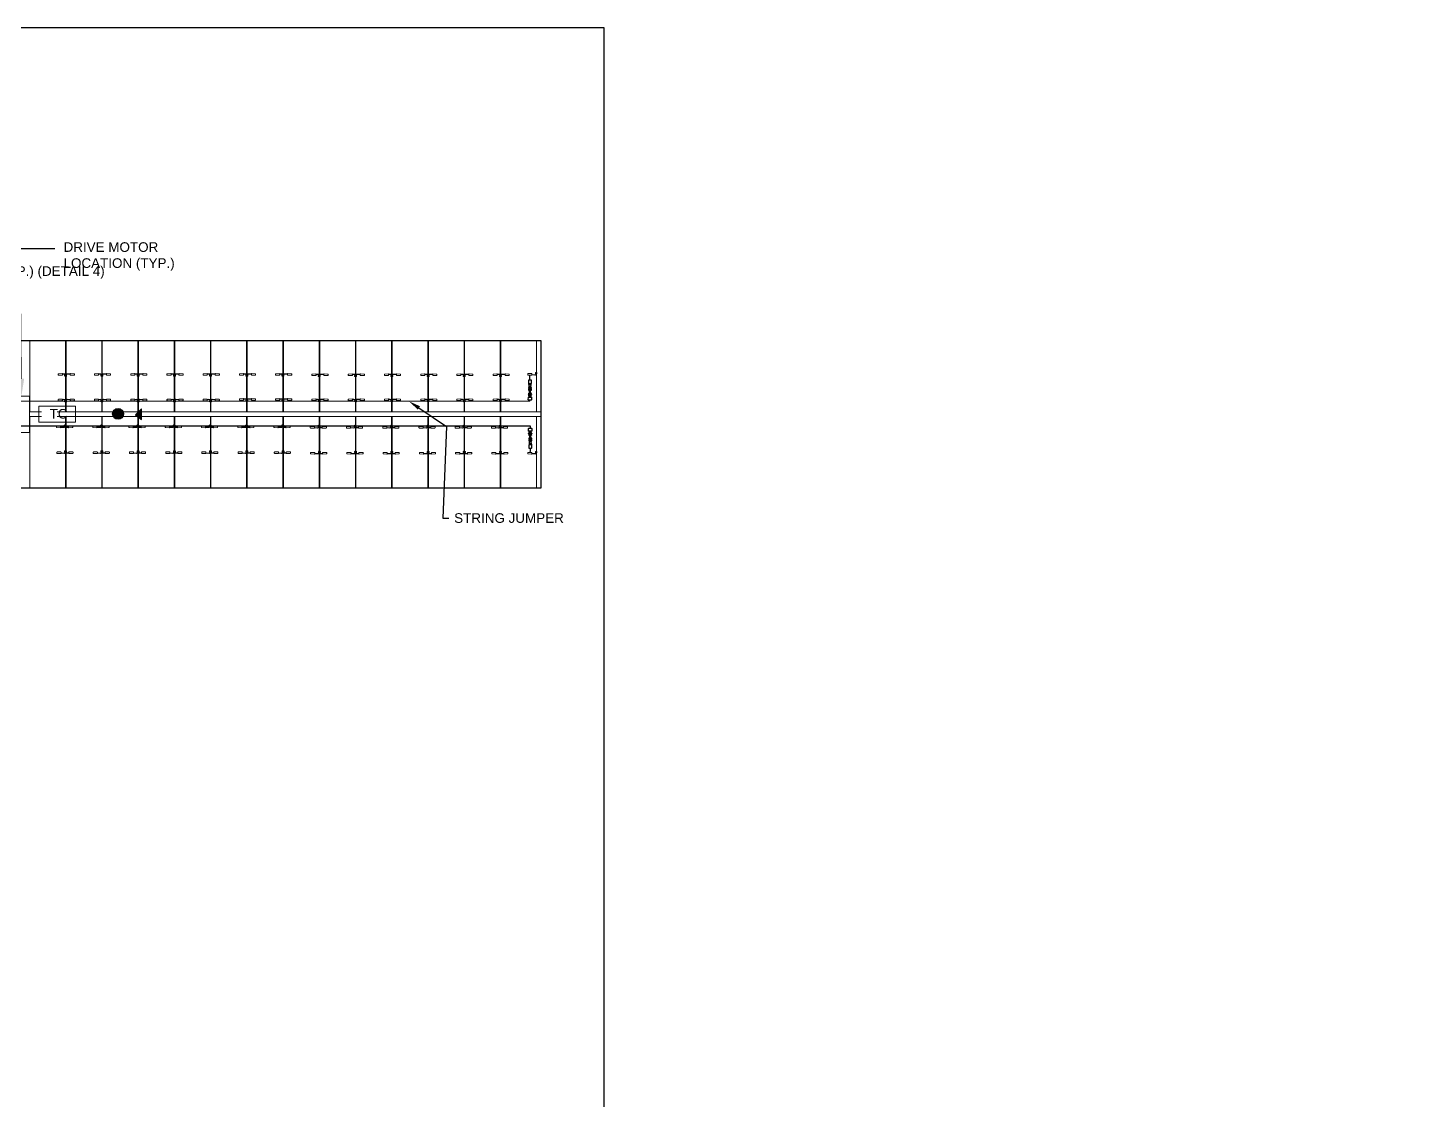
# Model space of a CAD drawing. Header units: feet. Extents: x -12372 to 90117, y -14865 to 4121.
# Drawn here: x -139.2 to 4.6, y 63.2 to 174.9 of the extents above; entities that cross this region are included whole.
import ezdxf
from ezdxf import colors
from ezdxf.entities.mleader import LeaderData, LeaderLine
from ezdxf.math import Vec2, Vec3

# ---------------------------------------------------------------- set-up
doc = ezdxf.new("R2010")
doc.units = ezdxf.units.FT
doc.header["$MEASUREMENT"] = 0
for name, color, linetype in [('@2x27 Tracker LR5', 5, 'Continuous'), ('E-CABL-HARN-NEG', 3, 'Continuous'), ('E-EQPM-HRDW', 16, 'Continuous'), ('E-HARN-COMP', 8, 'Continuous'), ('E-WIRING DETAILS', 7, 'Continuous'), ('G-ANNO-DIMS', 1, 'Continuous'), ('G-ANNO-TEXT', 1, 'Continuous'), ('PDF_Ediciones', 1, 'Continuous'), ('XREF', 7, 'Continuous')]:
    doc.layers.add(name, color=color, linetype=linetype)
for name, color, linetype, lineweight in [('E-MODULE', 253, 'Continuous', 0), ('E-TRACER-EQMPT', 252, 'Continuous', 0), ('E-TRACKER MOTOR', 252, 'Continuous', 0)]:
    doc.layers.add(name, color=color, linetype=linetype, lineweight=lineweight)
doc.styles.add('NEI-A', font='arial.ttf')
doc.styles.get("Standard").update_dxf_attribs({"font": 'arial.ttf'})

# ---------------------------------------------------------------- blocks, each defined once
blk = doc.blocks.new('AES Clamp')
h = blk.add_hatch(color=256)
h.dxf.hatch_style = 1
h.paths.add_polyline_path([(-0.56, 0, 1), (0.56, 0, 1)])
at = {"layer": 'E-WIRING DETAILS'}
blk.add_circle((0, 0), 0.564, dxfattribs=at)
blk = doc.blocks.new('Injected piece wire support')
h = blk.add_hatch(color=256)
h.dxf.hatch_style = 1
h.paths.add_polyline_path([(0, 0.57), (0, -0.57), (0.64, 0.07)])
at = {"layer": 'E-EQPM-HRDW', "flags": 128}
blk.add_lwpolyline([(0.64, 0.07), (0, 0.57), (0, -0.57)], close=True, dxfattribs=at)
blk = doc.blocks.new('CLIP')
blk.add_lwpolyline([(-0.09, 0.1), (0.05, 0.1), (0.05, -0.02), (-0.09, -0.02)], close=True)
at = {"layer": 'PDF_Ediciones', "lineweight": 0}
for points in [[(-0.9, -0.15, -0.414213), (-0.93, -0.12), (-0.93, -0.04, -0.414213), (-0.89, 0), (-0.53, 0, -0.414213), (-0.5, -0.04), (-0.5, -0.12, -0.414213), (-0.53, -0.17), (-0.9, -0.15)], [(0.71, -0.15, 0.414213), (0.75, -0.12), (0.75, -0.04, 0.414213), (0.72, 0), (0.35, 0, 0.414213), (0.32, -0.04), (0.32, -0.12, 0.414213), (0.35, -0.17), (0.71, -0.15)]]:
    blk.add_lwpolyline(points, format="xyb", dxfattribs=at)
at = {"layer": 'XREF', "flags": 128}
blk.add_lwpolyline([(-0.51, -0.1), (-0.18, -0.12, 0.486695), (-0.07, -0.03), (-0.07, 0.11, -0.78238), (0.02, 0.12), (0.02, -0.03, 0.37874), (0.16, -0.11), (0.33, -0.1)], format="xyb", dxfattribs=at)
blk = doc.blocks.new('CIP 1 HALF')
blk.add_lwpolyline([(98.4, 120.87), (98.47, 120.87), (98.47, 120.75), (98.4, 120.75)], close=True)
at = {"layer": 'PDF_Ediciones', "lineweight": 0}
blk.add_lwpolyline([(97.59, 120.62, -0.414213), (97.57, 120.65), (97.57, 120.73, -0.414213), (97.6, 120.77), (97.96, 120.77, -0.414213), (97.99, 120.73), (97.99, 120.65, -0.414213), (97.96, 120.6), (97.59, 120.62)], format="xyb", dxfattribs=at)
at = {"layer": 'XREF', "flags": 128}
blk.add_lwpolyline([(97.98, 120.67), (98.31, 120.65, 0.486695), (98.43, 120.74), (98.43, 120.88, -0.359525), (98.47, 120.92, -0.344708)], format="xyb", dxfattribs=at)
blk = doc.blocks.new('A$C084F4888')
at = {"layer": 'E-HARN-COMP'}
for p, q in [((0.523, 0.021, 0.006), (0.415, 0.021, 0.006)), ((0.54, 0.017, 0.006), (0.568, 0.017, 0.006)), ((0.523, -0.021, 0.006), (0.415, -0.021, 0.006)), ((0.54, -0.017, 0.006), (0.568, -0.017, 0.006))]:
    blk.add_line(p, q, dxfattribs=at)
for points, elevation in [([(0.196, -0.096), (0.2, -0.092), (0.2, 0.092), (0.196, 0.097), (0.034, 0.098), (0.006, 0.089), (0.003, 0.086), (0.001, 0.071), (0, 0.031), (0, -0.01), (0.001, -0.072), (0.003, -0.086), (0.033, -0.098), (0.196, -0.096)], -0.011), ([(0.2, 0.068), (0.202, 0.064), (0.203, 0.062), (0.203, 0.056), (0.204, 0.056), (0.205, 0.062), (0.205, 0.064), (0.209, 0.072), (0.212, 0.072), (0.216, 0.064), (0.217, 0.056), (0.22, 0.056)], 0.053), ([(0.275, 0.077), (0.275, -0.077), (0.277, -0.074), (0.277, -0.063), (0.282, -0.059), (0.294, -0.059), (0.314, -0.052), (0.322, -0.052), (0.326, -0.054), (0.351, -0.097), (0.353, -0.098), (0.353, 0.098), (0.35, 0.096), (0.326, 0.054), (0.322, 0.052), (0.314, 0.052), (0.294, 0.059), (0.282, 0.059), (0.277, 0.063), (0.277, 0.074), (0.275, 0.077)], 0), ([(0.353, 0.086), (0.366, 0.086)], 0.004), ([(0.466, 0.063), (0.466, 0.065), (0.457, 0.073), (0.45, 0.076), (0.431, 0.076), (0.433, 0.07), (0.373, 0.07), (0.369, 0.075), (0.369, 0.096), (0.366, 0.098), (0.366, -0.098), (0.369, -0.096), (0.369, -0.075), (0.373, -0.07), (0.433, -0.07), (0.431, -0.076), (0.45, -0.076), (0.457, -0.073), (0.466, -0.065), (0.466, -0.063), (0.464, -0.062), (0.373, -0.059), (0.369, -0.055), (0.369, -0.044), (0.371, -0.042), (0.371, 0.042), (0.369, 0.044), (0.369, 0.055), (0.373, 0.059)], 0.027), ([(0.373, 0.059), (0.464, 0.062), (0.466, 0.063)], 0.027), ([(0.2, -0.067), (0.203, -0.072), (0.205, -0.072), (0.209, -0.064), (0.212, -0.064), (0.216, -0.072), (0.218, -0.072), (0.223, -0.064), (0.223, -0.062)], 0.006), ([(0.353, -0.086), (0.366, -0.086)], 0.004)]:
    blk.add_lwpolyline(points, dxfattribs=dict(at, elevation=elevation))
for points in [[(0.266, 0.077), (0.264, 0.074), (0.264, 0.067), (0.259, 0.062), (0.252, 0.062), (0.252, 0.064), (0.227, 0.064), (0.227, 0.062), (0.226, 0.062), (0.222, 0.062), (0.22, 0.06), (0.22, 0.05), (0.221, 0.047), (0.223, 0.045), (0.226, 0.044), (0.26, 0.044), (0.263, 0.045), (0.264, 0.048), (0.264, 0.067)], [(0.371, 0.037), (0.38, 0.037)], [(0.38, -0.042), (0.38, 0.042), (0.381, 0.041), (0.381, -0.041), (0.38, -0.042)], [(0.382, 0.035), (0.385, 0.034), (0.385, -0.034), (0.382, -0.035), (0.382, 0.035), (0.381, 0.039)], [(0.385, 0.029), (0.392, 0.029)], [(0.397, 0.039), (0.396, 0.035), (0.392, 0.034), (0.392, -0.034), (0.396, -0.035), (0.396, 0.035)], [(0.398, 0.042), (0.397, 0.041), (0.397, -0.041), (0.398, -0.042), (0.398, 0.042)], [(0.398, 0.037), (0.403, 0.037)], [(0.403, 0.042), (0.406, 0.041), (0.41, 0.038), (0.41, 0.034), (0.414, 0.032), (0.573, 0.032), (0.574, 0.031), (0.575, 0.024), (0.575, -0.024), (0.575, -0.03), (0.573, -0.032), (0.414, -0.032), (0.41, -0.038), (0.406, -0.041), (0.405, -0.042), (0.403, -0.042), (0.403, 0.042)], [(0.537, 0.024), (0.538, 0.022), (0.538, -0.022), (0.537, -0.024), (0.537, 0.024)], [(0.575, 0.024), (0.57, 0.019), (0.57, -0.019), (0.575, -0.024)], [(0.266, -0.077), (0.264, -0.074), (0.264, -0.067), (0.259, -0.062), (0.252, -0.062), (0.252, -0.064), (0.227, -0.064), (0.227, -0.062), (0.226, -0.062), (0.222, -0.062), (0.22, -0.06), (0.22, -0.05), (0.221, -0.047), (0.223, -0.045), (0.226, -0.044), (0.26, -0.044), (0.263, -0.045), (0.264, -0.048), (0.264, -0.067)], [(0.371, -0.037), (0.38, -0.037)], [(0.381, -0.039), (0.382, -0.035)], [(0.385, -0.029), (0.392, -0.029)], [(0.396, -0.035), (0.397, -0.039)], [(0.398, -0.037), (0.403, -0.037)]]:
    blk.add_lwpolyline(points, dxfattribs=at)
at = {"layer": 'E-HARN-COMP', "elevation": 0.063}
blk.add_lwpolyline([(0.351, 0.024), (0.299, 0.024), (0.299, -0.024), (0.351, -0.024)], close=True, dxfattribs=at)
at = {"layer": 'E-HARN-COMP'}
blk.add_circle((0.318, 0, 0.052), 0.0136, dxfattribs=at)
blk = doc.blocks.new('A$C2C7A52CE')
at = {"layer": 'E-HARN-COMP'}
for p, q in [((-0.496, 0.086, 0.079), (-0.494, 0.085, 0.079)), ((-0.496, -0.086, 0.079), (-0.494, -0.085, 0.079))]:
    blk.add_line(p, q, dxfattribs=at)
for points, elevation in [([(-0.634, -0.1), (-0.636, -0.098), (-0.636, 0.098), (-0.634, 0.1), (-0.576, 0.1), (-0.573, 0.097), (-0.573, -0.097), (-0.576, -0.1), (-0.634, -0.1)], -0.033), ([(-0.634, 0.031), (-0.629, 0.031), (-0.629, 0.022), (-0.598, 0.022)], 0.079), ([(-0.573, 0.062), (-0.571, 0.06), (-0.515, 0.06), (-0.512, 0.062)], 0.015), ([(-0.509, -0.1), (-0.512, -0.097), (-0.512, 0.097), (-0.509, 0.1), (-0.496, 0.1), (-0.496, -0.1), (-0.509, -0.1)], -0.033), ([(-0.493, 0.097), (-0.493, 0.093), (-0.491, 0.089), (-0.389, 0.062), (-0.284, 0.075), (-0.281, 0.078), (-0.27, 0.078), (-0.27, -0.078), (-0.281, -0.078), (-0.284, -0.075), (-0.389, -0.062), (-0.491, -0.089), (-0.493, -0.097), (-0.493, 0.097)], -0.033), ([(-0.27, -0.078), (-0.267, -0.075), (-0.267, 0.075), (-0.27, 0.078)], -0.033), ([(-0.267, 0.069), (-0.263, 0.065), (-0.246, 0.065), (-0.246, 0.072), (-0.237, 0.072), (-0.237, 0.065), (-0.222, 0.065), (-0.218, 0.072), (-0.216, 0.072), (-0.212, 0.065), (-0.209, 0.065), (-0.204, 0.072), (-0.203, 0.072)], 0.079), ([(-0.003, -0.087), (-0.006, -0.091), (-0.033, -0.1), (-0.141, -0.1), (-0.198, -0.098), (-0.203, -0.095), (-0.203, 0.094), (-0.198, 0.098), (-0.141, 0.1), (-0.034, 0.1), (-0.006, 0.09), (-0.003, 0.087), (0, 0.059), (0, 0.002), (-0.002, -0.07), (-0.003, -0.087)], -0.024), ([(-0.634, -0.031), (-0.629, -0.031), (-0.629, -0.022), (-0.598, -0.022)], 0.079), ([(-0.573, -0.063), (-0.571, -0.06), (-0.515, -0.06), (-0.512, -0.063)], 0.015), ([(-0.267, -0.069), (-0.263, -0.065), (-0.246, -0.065), (-0.246, -0.072), (-0.237, -0.072), (-0.237, -0.065), (-0.229, -0.065), (-0.225, -0.073), (-0.223, -0.073), (-0.218, -0.065), (-0.215, -0.065), (-0.211, -0.073), (-0.209, -0.073), (-0.205, -0.065), (-0.203, -0.065)], -0.039)]:
    blk.add_lwpolyline(points, dxfattribs=dict(at, elevation=elevation))
for points in [[(-0.59, 0.018), (-0.426, 0.018)], [(-0.426, 0.018), (-0.426, -0.018)], [(-0.59, -0.018), (-0.426, -0.018)]]:
    blk.add_lwpolyline(points, dxfattribs=at)
blk = doc.blocks.new('*U45')
at = {"layer": 'Defpoints'}
blk.add_lwpolyline([(0, 20.5), (31.005, 20.5), (31.005, 0), (0, 0)], close=True, dxfattribs=at)

msp = doc.modelspace()

# ---------------------------------------------------------------- linework, layer by layer
at = {"layer": '@2x27 Tracker LR5', "color": 1}
msp.add_lwpolyline([(-85.75, 126.98), (-85.75, 142.27), (-190.14, 142.27), (-190.14, 126.98), (-85.75, 126.98)], dxfattribs=at)
at = {"layer": 'E-CABL-HARN-NEG'}
for q in [(-190.14, 135.93), (-86.92, 136.08, -0.12)]:
    msp.add_line((-86.92, 135.99, 0.07), q, dxfattribs=at)
msp.add_lwpolyline([(-86.88, 133.18), (-86.88, 133.39), (-190.2, 133.39)], dxfattribs=at)
for points in [[(-86.92, 138.16, -0.04), (-86.92, 138.44, -0.02), (-86.93, 138.68)], [(-86.89, 131.1, 0.01), (-86.89, 131.1, -0.03), (-86.93, 130.64)]]:
    msp.add_spline(points, degree=3, dxfattribs=at)
at = {"layer": 'E-MODULE'}
for points in [[(-135.25, 134.87), (-135.25, 142.27), (-138.96, 142.27), (-138.96, 134.87), (-137.76, 134.87)], [(-131.48, 134.87), (-131.48, 142.27), (-135.19, 142.27), (-135.19, 134.87), (-131.48, 134.87)], [(-127.71, 134.87), (-127.71, 142.27), (-131.42, 142.27), (-131.42, 134.87), (-127.71, 134.87)], [(-123.94, 134.87), (-123.94, 142.27), (-127.65, 142.27), (-127.65, 134.87), (-123.94, 134.87)], [(-120.17, 134.87), (-120.17, 142.27), (-123.88, 142.27), (-123.88, 134.87), (-120.17, 134.87)], [(-116.4, 134.87), (-116.4, 142.27), (-120.11, 142.27), (-120.11, 134.87), (-116.4, 134.87)], [(-112.63, 134.87), (-112.63, 142.27), (-116.34, 142.27), (-116.34, 134.87), (-112.63, 134.87)], [(-108.86, 134.87), (-108.86, 142.27), (-112.57, 142.27), (-112.57, 134.87), (-108.86, 134.87)], [(-105.09, 134.87), (-105.09, 142.27), (-108.8, 142.27), (-108.8, 134.87), (-105.09, 134.87)], [(-101.32, 134.87), (-101.32, 142.27), (-105.03, 142.27), (-105.03, 134.87), (-101.32, 134.87)], [(-97.55, 134.87), (-97.55, 142.27), (-101.26, 142.27), (-101.26, 134.87), (-97.55, 134.87)], [(-93.78, 134.87), (-93.78, 142.27), (-97.49, 142.27), (-97.49, 134.87), (-93.78, 134.87)], [(-90.01, 134.87), (-90.01, 142.27), (-93.72, 142.27), (-93.72, 134.87), (-90.01, 134.87)], [(-86.24, 134.87), (-86.24, 142.27), (-89.95, 142.27), (-89.95, 134.87), (-86.24, 134.87)], [(-137.76, 134.38), (-138.96, 134.38), (-138.96, 126.98), (-135.25, 126.98)], [(-136.11, 134.87), (-135.25, 134.87)], [(-135.25, 126.98), (-135.25, 134.38), (-136.11, 134.38)], [(-131.48, 126.98), (-131.48, 134.38), (-135.19, 134.38), (-135.19, 126.98), (-131.48, 126.98)], [(-127.71, 126.98), (-127.71, 134.38), (-131.42, 134.38), (-131.42, 126.98), (-127.71, 126.98)], [(-123.94, 126.98), (-123.94, 134.38), (-127.65, 134.38), (-127.65, 126.98), (-123.94, 126.98)], [(-120.17, 126.98), (-120.17, 134.38), (-123.88, 134.38), (-123.88, 126.98), (-120.17, 126.98)], [(-116.4, 126.98), (-116.4, 134.38), (-120.11, 134.38), (-120.11, 126.98), (-116.4, 126.98)], [(-112.63, 126.98), (-112.63, 134.38), (-116.34, 134.38), (-116.34, 126.98), (-112.63, 126.98)], [(-108.86, 126.98), (-108.86, 134.38), (-112.57, 134.38), (-112.57, 126.98), (-108.86, 126.98)], [(-105.09, 126.98), (-105.09, 134.38), (-108.8, 134.38), (-108.8, 126.98), (-105.09, 126.98)], [(-101.32, 126.98), (-101.32, 134.38), (-105.03, 134.38), (-105.03, 126.98), (-101.32, 126.98)], [(-97.55, 126.98), (-97.55, 134.38), (-101.26, 134.38), (-101.26, 126.98), (-97.55, 126.98)], [(-93.78, 126.98), (-93.78, 134.38), (-97.49, 134.38), (-97.49, 126.98), (-93.78, 126.98)], [(-90.01, 126.98), (-90.01, 134.38), (-93.72, 134.38), (-93.72, 126.98), (-90.01, 126.98)], [(-86.24, 126.98), (-86.24, 134.38), (-89.95, 134.38), (-89.95, 126.98), (-86.24, 126.98)]]:
    msp.add_lwpolyline(points, dxfattribs=at)
at = {"layer": 'E-TRACER-EQMPT'}
for points in [[(-139, 134.87), (-137.76, 134.87)], [(-137.76, 134.38), (-139, 134.38)], [(-136.11, 134.87), (-134.16, 134.87)], [(-136.11, 134.87), (-86.24, 134.87), (-85.75, 134.87), (-85.75, 134.38), (-136.11, 134.38)], [(-134.16, 134.38), (-136.11, 134.38)]]:
    msp.add_lwpolyline(points, dxfattribs=at)
at = {"layer": 'E-TRACKER MOTOR'}
for points in [[(-140.65, 132.73), (-140.65, 136.52), (-139, 136.52), (-139, 132.73)], [(-138.01, 135.45), (-134.22, 135.45), (-134.22, 133.8), (-138.01, 133.8)]]:
    msp.add_lwpolyline(points, close=True, dxfattribs=at)

# ---------------------------------------------------------------- block references
for p in [(-184.71, 18.08), (-184.71, 9.87)]:
    msp.add_blockref('CIP 1 HALF', p)
at = {"layer": 'Defpoints', "xscale": 8, "yscale": 8, "zscale": 8}
msp.add_blockref('*U45', (-327.28, 10.86), dxfattribs=at)
at = {"layer": 'E-HARN-COMP', "xscale": -1.645594825810741, "yscale": 1.645594825810741, "zscale": 1.645594825810741}
for name, p, rotation in [('A$C2C7A52CE', (-86.92, 138.16, 0), 270), ('A$C084F4888', (-86.93, 136.08, -0.1), 270), ('A$C084F4888', (-86.9, 133.18, -0.09), 90), ('A$C2C7A52CE', (-86.89, 131.1, 0.01), 90)]:
    msp.add_blockref(name, p, dxfattribs=dict(at, rotation=rotation))
at = {"layer": 'XREF', "rotation": 180}
for name, p in [('CLIP', (-135.25, 138.69)), ('CLIP', (-131.48, 138.69)), ('CLIP', (-127.71, 138.69)), ('CLIP', (-123.94, 138.69)), ('CLIP', (-120.17, 138.69)), ('CLIP', (-116.4, 138.69)), ('CLIP', (-112.64, 138.69)), ('CLIP', (-108.86, 138.65)), ('CLIP', (-105.08, 138.65)), ('CLIP', (-101.32, 138.65)), ('CLIP', (-97.54, 138.65)), ('CLIP', (-93.78, 138.65)), ('CLIP', (-90.01, 138.65)), ('CLIP', (-135.25, 136.03)), ('CLIP', (-131.48, 136.03)), ('CLIP', (-127.71, 136.03)), ('Injected piece wire support', (-127.34, 134.63)), ('CLIP', (-123.94, 136.03)), ('CLIP', (-120.17, 136.03)), ('CLIP', (-116.4, 136.08)), ('CLIP', (-112.64, 136.08)), ('CLIP', (-108.86, 136.04)), ('CLIP', (-105.08, 136.04)), ('CLIP', (-101.32, 136.04)), ('CLIP', (-97.54, 136.04)), ('CLIP', (-93.78, 136.04)), ('CLIP', (-90.01, 136.04))]:
    msp.add_blockref(name, p, dxfattribs=at)
at = {"layer": 'XREF'}
for name, p in [('AES Clamp', (-129.78, 134.66)), ('CLIP', (-135.25, 133.38)), ('CLIP', (-131.47, 133.38)), ('CLIP', (-127.71, 133.38)), ('CLIP', (-123.93, 133.38)), ('CLIP', (-120.17, 133.38)), ('CLIP', (-116.39, 133.38)), ('CLIP', (-112.63, 133.38)), ('CLIP', (-108.85, 133.34)), ('CLIP', (-105.08, 133.34)), ('CLIP', (-101.31, 133.34)), ('CLIP', (-97.54, 133.34)), ('CLIP', (-93.77, 133.34)), ('CLIP', (-90, 133.34)), ('CLIP', (-135.21, 130.7)), ('CLIP', (-131.43, 130.7)), ('CLIP', (-127.67, 130.7)), ('CLIP', (-123.89, 130.7)), ('CLIP', (-120.13, 130.7)), ('CLIP', (-116.35, 130.7)), ('CLIP', (-112.59, 130.7)), ('CLIP', (-108.81, 130.65)), ('CLIP', (-105.04, 130.65)), ('CLIP', (-101.27, 130.65)), ('CLIP', (-97.5, 130.65)), ('CLIP', (-93.73, 130.65)), ('CLIP', (-89.96, 130.65))]:
    msp.add_blockref(name, p, dxfattribs=at)

# ---------------------------------------------------------------- texts
at = {"layer": 'E-TRACKER MOTOR', "insert": (-136.9, 135.17), "char_height": 1, "attachment_point": 1}
msp.add_mtext_dynamic_manual_height_columns('TC', width=1.5814, gutter_width=9.38, heights=[0], dxfattribs=at)

# ---------------------------------------------------------------- leaders
at = {"layer": 'G-ANNO-DIMS'}
ml = msp.add_multileader_mtext('Standard', dxfattribs=at)
ml.set_content('STRING JUMPER', color=256, style='NEI-A')
ml.set_leader_properties()
ml.build(insert=Vec2(0, 0))
ml.multileader.update_dxf_attribs({"dogleg_length": 0.0625, "arrow_head_size": 1.25, "scale": 10})
ctx = ml.context
ctx.base_point, ctx.scale, ctx.char_height, ctx.arrow_head_size, ctx.landing_gap_size, ctx.plane_origin = Vec3(-95.35, 123.82), 10, 1, 1.25, 0.625, Vec3(-89.9, 137.86)
ctx.text_align_type = 2
notes = []
notes.append((ctx, [(0, (1, 1, 0), (-95.98, 123.82), (1, 0), 0.625, [(1, [(-99.51, 135.97), (-95.59, 133.35)], 0, [])])]))
ctx.mtext.insert, ctx.mtext.alignment, ctx.mtext.flow_direction = Vec3(-83.4, 124.32), 3, 5
at = {"layer": 'G-ANNO-TEXT'}
ml = msp.add_multileader_mtext('Standard', dxfattribs=at)
ml.set_content('DRIVE MOTOR \\PLOCATION (TYP.)', color=256, style='NEI-A')
ml.set_leader_properties()
ml.build(insert=Vec2(0, 0))
ml.multileader.update_dxf_attribs({"dogleg_length": 0.36, "arrow_head_size": 1.8, "scale": 10})
ctx = ml.context
ctx.base_point, ctx.scale, ctx.char_height, ctx.arrow_head_size, ctx.landing_gap_size, ctx.plane_origin = Vec3(-136.35, 151.87), 10, 1, 1.8, 0.9, Vec3(-139.83, 136.52)
notes.append((ctx, [(0, (1, 1, 0), (-139.95, 151.87), (1, 0), 3.6, [(0, [(-139.83, 136.52)], 0, [])])]))
ctx.mtext.insert, ctx.mtext.width, ctx.mtext.flow_direction = Vec3(-135.45, 152.52), 15.7928, 5
ml = msp.add_multileader_mtext('Standard', dxfattribs=at)
ml.set_content('TRACKER TO TRACKER JUMP (TYP.)\\P(DETAIL 5)', color=256, style='NEI-A')
ml.set_leader_properties()
ml.build(insert=Vec2(0, 0))
ml.multileader.update_dxf_attribs({"dogleg_length": 0.36, "arrow_head_size": 1.44, "scale": 8})
ctx = ml.context
ctx.base_point, ctx.scale, ctx.char_height, ctx.arrow_head_size, ctx.landing_gap_size, ctx.plane_origin = Vec3(-289.38, 151.07), 8, 0.8, 1.44, 0.72, Vec3(-299.96, 135.55)
notes.append((ctx, [(0, (1, 1, 0), (-292.26, 151.07), (1, 0), 2.88, [(0, [(-297.09, 134.98)], 0, [])])]))
ctx.mtext.insert, ctx.mtext.width, ctx.mtext.defined_height, ctx.mtext.flow_direction = Vec3(-288.66, 151.59), 21.3912, 4.71, 5
ml = msp.add_multileader_mtext('Standard', dxfattribs=at)
ml.set_content('HELLERMAN TYTON CLIP (TYP.) (DETAIL 4)', color=256, style='NEI-A')
ml.set_leader_properties()
ml.build(insert=Vec2(0, 0))
ml.multileader.update_dxf_attribs({"dogleg_length": 0.36, "arrow_head_size": 1.44, "scale": 8})
ctx = ml.context
ctx.base_point, ctx.scale, ctx.char_height, ctx.arrow_head_size, ctx.landing_gap_size, ctx.plane_origin = Vec3(-160.84, 149.38), 8, 1, 1.44, 0.72, Vec3(-170.95, 139.2)
notes.append((ctx, [(0, (1, 1, 0), (-163.72, 149.38), (1, 0), 2.88, [(0, [(-170.84, 138.63)], 0, [])])]))
ctx.mtext.insert, ctx.mtext.width, ctx.mtext.flow_direction = Vec3(-160.12, 150.02), 17.5037, 5
ml = msp.add_multileader_mtext('Standard', dxfattribs=at)
ml.set_content('AES DC BUS CLIP (TYP.)\\P(DETAIL 3)', color=256, style='NEI-A')
ml.set_leader_properties()
ml.build(insert=Vec2(0, 0))
ml.multileader.update_dxf_attribs({"dogleg_length": 0.36, "arrow_head_size": 1.44, "scale": 8})
ctx = ml.context
ctx.base_point, ctx.scale, ctx.char_height, ctx.arrow_head_size, ctx.landing_gap_size, ctx.plane_origin = Vec3(-248.8, 148.08), 8, 0.8, 1.44, 0.72, Vec3(-259.23, 135.91)
notes.append((ctx, [(0, (1, 1, 0), (-251.68, 148.08), (1, 0), 2.88, [(0, [(-255.55, 135.23)], 0, [])])]))
ctx.mtext.insert, ctx.mtext.width, ctx.mtext.defined_height, ctx.mtext.flow_direction = Vec3(-248.08, 148.6), 14.848, 1.95, 5
ml = msp.add_multileader_mtext('Standard', dxfattribs=at)
ml.set_content('TRUNK CABLES', color=256, style='NEI-A')
ml.set_leader_properties()
ml.build(insert=Vec2(0, 0))
ml.multileader.update_dxf_attribs({"dogleg_length": 0.36, "arrow_head_size": 1.44, "scale": 8})
ctx = ml.context
ctx.base_point, ctx.scale, ctx.char_height, ctx.arrow_head_size, ctx.landing_gap_size, ctx.plane_origin = Vec3(-217.56, 147.65), 8, 0.8, 1.44, 0.72, Vec3(-227.99, 135.48)
notes.append((ctx, [(0, (1, 1, 0), (-220.44, 147.65), (1, 0), 2.88, [(0, [(-224.32, 134.8)], 0, [])])]))
ctx.mtext.insert, ctx.mtext.width, ctx.mtext.defined_height, ctx.mtext.flow_direction = Vec3(-216.84, 148.06), 14.848, 1.95, 5
for ctx, leaders in notes:
    for number, flags, end, landing, length, lines in leaders:
        leader = LeaderData()
        leader.index, (leader.has_last_leader_line, leader.has_dogleg_vector, leader.attachment_direction) = number, flags
        leader.last_leader_point, leader.dogleg_vector, leader.dogleg_length = Vec3(end), Vec3(landing), length
        for number, points, colour, breaks in lines:
            line = LeaderLine()
            line.index, line.vertices, line.color, line.breaks = number, Vec3.list(points), colors.encode_raw_color(colour), breaks
            leader.lines.append(line)
        ctx.leaders.append(leader)

doc.saveas('drawing.dxf')
